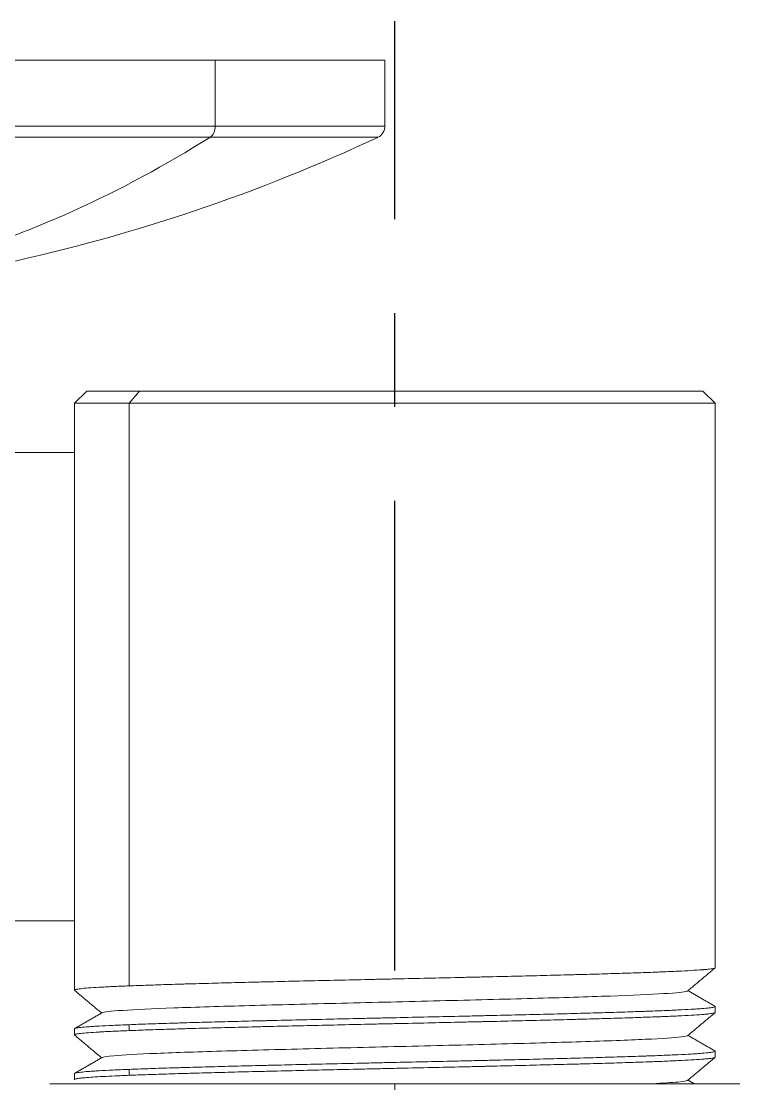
# Model space of a CAD drawing. Header units: millimetres. Extents: x 2915 to 5291, y 1031 to 4391.
# Drawn here: x 3701.91 to 3731.06, y 4005.35 to 4048.46 of the extents above; entities that cross this region are included whole.
import ezdxf

# ---------------------------------------------------------------- set-up
doc = ezdxf.new("R2010")
doc.units = ezdxf.units.MM
doc.linetypes.add('CENTERX2', pattern=[20.32, 12.7, -2.54, 2.54, -2.54])
doc.layers.add('CENTER', color=1, linetype='CENTERX2')

msp = doc.modelspace()

# ---------------------------------------------------------------- linework, layer by layer
at = {"linetype": 'Continuous', "lineweight": 18}
for p, q in [((3709.783, 4046.884), (3662.665, 4046.884)), ((3716.665, 4046.884), (3709.783, 4046.884)), ((3716.665, 4044.201), (3716.665, 4046.884)), ((3704.565, 4033.457), (3704.065, 4032.957)), ((3704.565, 4033.457), (3706.702, 4033.457)), ((3729.565, 4033.457), (3706.702, 4033.457)), ((3730.065, 4032.957), (3729.565, 4033.457)), ((3704.065, 4032.957), (3706.288, 4032.957)), ((3704.065, 4032.957), (3704.065, 4009.153)), ((3730.065, 4032.957), (3706.288, 4032.957)), ((3730.065, 4010.061), (3730.065, 4032.957)), ((3704.065, 4030.957), (3695.816, 4030.957)), ((3704.065, 4011.957), (3695.816, 4011.957)), ((3730.065, 4008.247), (3730.065, 4008.487)), ((3704.065, 4007.58), (3704.065, 4007.34)), ((3730.065, 4006.432), (3730.065, 4006.673)), ((3704.065, 4005.766), (3704.065, 4005.525)), ((3703.069, 4005.357), (3710.069, 4005.357)), ((3710.069, 4005.357), (3717.065, 4005.357)), ((3717.065, 4005.357), (3724.065, 4005.357)), ((3724.065, 4005.357), (3731.062, 4005.357))]:
    msp.add_line(p, q, dxfattribs=at)
at = {"linetype": 'Continuous', "lineweight": 13}
for p, q in [((3709.783, 4044.201), (3709.783, 4046.884)), ((3709.783, 4044.201), (3662.665, 4044.201)), ((3709.783, 4044.201), (3716.665, 4044.201)), ((3709.569, 4043.748), (3662.953, 4043.748)), ((3709.569, 4043.748), (3716.377, 4043.748)), ((3706.288, 4032.957), (3706.702, 4033.457)), ((3706.288, 4032.957), (3706.288, 4009.325)), ((3706.288, 4007.751), (3706.288, 4007.511)), ((3706.288, 4005.937), (3706.288, 4005.697)), ((3717.065, 4002.812), (3717.065, 4005.357))]:
    msp.add_line(p, q, dxfattribs=at)
at = {"linetype": 'Continuous', "lineweight": 18}
for centre, radius, start, end in [((3716.165, 4044.201), 0.5, 295.0583, 0), ((3686.05, 4108.612), 71.604, 282.23731, 295.05826)]:
    msp.add_arc(centre, radius, start, end, dxfattribs=at)
at = {"linetype": 'Continuous', "lineweight": 13}
for centre, major_axis, start_param, end_param in [((3709.411, 4044.201), (0, -0.5), 0.437349, 1.570796), ((3686.971, 4108.612), (0, -71.604), 0.213581, 0.437349)]:
    msp.add_ellipse(centre, major_axis=major_axis, ratio=0.745133, start_param=start_param, end_param=end_param, dxfattribs=at)
at = {"linetype": 'Continuous', "lineweight": 18}
for points, knots in [([(3706.288, 4009.325), (3706.528, 4009.334), (3706.784, 4009.344), (3707.328, 4009.363), (3707.615, 4009.372), (3708.07, 4009.387), (3708.226, 4009.391), (3708.466, 4009.399), (3708.546, 4009.401), (3708.709, 4009.406), (3708.791, 4009.408), (3709.205, 4009.42), (3709.547, 4009.429), (3710.253, 4009.448), (3710.617, 4009.457), (3711.18, 4009.471), (3711.37, 4009.476), (3711.66, 4009.483), (3711.806, 4009.487), (3711.953, 4009.491), (3712.052, 4009.493), (3712.102, 4009.494), (3712.548, 4009.505), (3712.95, 4009.514), (3713.763, 4009.533), (3714.174, 4009.542), (3715.005, 4009.561), (3715.425, 4009.57), (3715.956, 4009.582), (3716.063, 4009.585), (3716.276, 4009.59), (3716.383, 4009.592), (3716.704, 4009.599), (3716.918, 4009.604), (3717.556, 4009.618), (3717.98, 4009.627), (3718.821, 4009.646), (3719.24, 4009.655), (3719.864, 4009.67), (3720.072, 4009.674), (3720.382, 4009.682), (3720.485, 4009.684), (3720.64, 4009.688), (3720.691, 4009.689), (3720.794, 4009.691), (3721.256, 4009.702), (3721.705, 4009.713), (3722.487, 4009.731), (3722.869, 4009.74), (3723.614, 4009.759), (3723.977, 4009.769), (3724.42, 4009.781), (3724.508, 4009.783), (3724.64, 4009.787), (3724.683, 4009.788), (3724.77, 4009.79), (3724.985, 4009.796), (3725.194, 4009.802), (3725.685, 4009.816), (3725.998, 4009.826), (3726.594, 4009.844), (3726.877, 4009.854), (3727.28, 4009.868), (3727.41, 4009.873), (3727.569, 4009.879), (3727.6, 4009.88), (3727.662, 4009.882), (3727.693, 4009.884), (3727.786, 4009.887), (3727.846, 4009.89), (3728.141, 4009.901), (3728.357, 4009.911), (3728.753, 4009.929), (3728.933, 4009.939), (3729.254, 4009.958), (3729.396, 4009.967), (3729.535, 4009.978), (3729.55, 4009.979), (3729.579, 4009.982), (3729.594, 4009.983), (3729.636, 4009.986), (3729.716, 4009.993), (3729.785, 4010), (3729.907, 4010.015), (3729.967, 4010.024), (3730.035, 4010.04), (3730.052, 4010.046), (3730.06, 4010.053)], [0, 0, 0, 0, 0.038929, 0.038929, 0.077859, 0.077859, 0.097324, 0.097324, 0.107056, 0.107056, 0.116788, 0.116788, 0.155718, 0.155718, 0.194647, 0.194647, 0.214112, 0.214112, 0.223844, 0.22871, 0.22871, 0.233577, 0.233577, 0.272506, 0.272506, 0.311436, 0.311436, 0.350365, 0.350365, 0.360097, 0.360097, 0.36983, 0.36983, 0.389294, 0.389294, 0.428224, 0.428224, 0.467153, 0.467153, 0.486618, 0.486618, 0.49635, 0.49635, 0.501217, 0.501217, 0.506083, 0.545012, 0.545012, 0.583942, 0.583942, 0.622871, 0.622871, 0.632603, 0.632603, 0.63747, 0.63747, 0.642336, 0.661801, 0.661801, 0.70073, 0.70073, 0.739659, 0.739659, 0.759124, 0.759124, 0.76399, 0.76399, 0.768856, 0.768856, 0.778589, 0.778589, 0.817518, 0.817518, 0.856448, 0.856448, 0.895377, 0.895377, 0.900243, 0.900243, 0.90511, 0.90511, 0.914842, 0.934307, 0.934307, 0.973236, 0.973236, 1, 1, 1, 1]), ([(3704.072, 4009.144), (3704.067, 4009.148), (3704.065, 4009.151), (3704.066, 4009.159), (3704.072, 4009.164), (3704.086, 4009.17), (3704.089, 4009.171), (3704.096, 4009.173), (3704.108, 4009.177), (3704.122, 4009.181), (3704.176, 4009.192), (3704.24, 4009.202), (3704.408, 4009.221), (3704.512, 4009.23), (3704.761, 4009.249), (3704.906, 4009.258), (3705.092, 4009.269), (3705.113, 4009.27), (3705.155, 4009.272), (3705.22, 4009.276), (3705.377, 4009.285), (3705.522, 4009.292), (3705.827, 4009.306), (3706.048, 4009.316), (3706.288, 4009.325)], [0, 0, 0, 0, 0.056307, 0.056307, 0.134948, 0.134948, 0.154609, 0.154609, 0.174269, 0.213589, 0.213589, 0.370872, 0.370872, 0.528154, 0.528154, 0.685436, 0.685436, 0.705096, 0.705096, 0.724756, 0.764077, 0.842718, 0.842718, 1, 1, 1, 1]), ([(3705.183, 4008.231), (3705.185, 4008.232), (3705.24, 4008.266), (3705.824, 4008.332), (3707.939, 4008.429), (3711.073, 4008.526), (3714.876, 4008.622), (3718.922, 4008.719), (3722.762, 4008.816), (3725.966, 4008.913), (3728.176, 4009.01), (3728.864, 4009.079), (3728.943, 4009.115), (3728.949, 4009.119)], [0, 0, 0, 0, 0.003988, 0.113117, 0.222246, 0.331375, 0.440505, 0.549634, 0.658763, 0.767892, 0.877021, 0.98615, 1, 1, 1, 1]), ([(3730.059, 4008.496), (3730.059, 4008.496), (3730.06, 4008.495), (3730.063, 4008.493), (3730.065, 4008.49), (3730.067, 4008.479), (3730.047, 4008.469), (3729.967, 4008.45), (3729.907, 4008.441), (3729.745, 4008.422), (3729.643, 4008.413), (3729.49, 4008.401), (3729.458, 4008.398), (3729.391, 4008.394), (3729.288, 4008.387), (3729.174, 4008.38), (3728.933, 4008.365), (3728.753, 4008.356), (3728.357, 4008.337), (3728.141, 4008.328), (3727.788, 4008.313), (3727.666, 4008.309), (3727.507, 4008.303), (3727.475, 4008.302), (3727.411, 4008.299), (3727.313, 4008.296), (3727.214, 4008.292), (3726.877, 4008.28), (3726.593, 4008.271), (3725.997, 4008.252), (3725.685, 4008.243), (3725.032, 4008.224), (3724.691, 4008.214), (3724.157, 4008.2), (3723.977, 4008.195), (3723.612, 4008.186), (3723.428, 4008.181), (3722.868, 4008.167), (3722.486, 4008.158), (3721.706, 4008.139), (3721.307, 4008.129), (3720.798, 4008.118), (3720.644, 4008.114), (3720.489, 4008.11), (3720.386, 4008.108), (3720.334, 4008.107), (3720.074, 4008.101), (3719.866, 4008.096), (3719.24, 4008.082), (3718.821, 4008.073), (3717.979, 4008.054), (3717.556, 4008.044), (3716.92, 4008.03), (3716.707, 4008.025), (3716.387, 4008.018), (3716.28, 4008.016), (3716.067, 4008.011), (3715.96, 4008.009), (3715.427, 4007.997), (3715.005, 4007.988), (3714.173, 4007.969), (3713.762, 4007.959), (3712.951, 4007.94), (3712.55, 4007.931), (3712.056, 4007.919), (3711.957, 4007.917), (3711.81, 4007.913), (3711.761, 4007.912), (3711.663, 4007.91), (3711.42, 4007.904), (3711.181, 4007.898), (3710.617, 4007.884), (3710.253, 4007.874), (3709.547, 4007.856), (3709.205, 4007.846), (3708.71, 4007.832), (3708.548, 4007.827), (3708.309, 4007.82), (3708.23, 4007.818), (3708.074, 4007.813), (3707.997, 4007.811), (3707.617, 4007.799), (3707.329, 4007.789), (3706.784, 4007.77), (3706.528, 4007.761), (3706.288, 4007.751)], [0, 0, 0, 0, 0.001521, 0.001521, 0.011031, 0.011031, 0.049068, 0.049068, 0.087105, 0.087105, 0.125143, 0.125143, 0.134652, 0.134652, 0.144161, 0.16318, 0.16318, 0.201217, 0.201217, 0.239254, 0.239254, 0.258273, 0.258273, 0.263028, 0.263028, 0.267782, 0.277292, 0.277292, 0.315329, 0.315329, 0.353366, 0.353366, 0.391404, 0.391404, 0.410422, 0.410422, 0.429441, 0.429441, 0.467478, 0.467478, 0.505515, 0.505515, 0.515025, 0.519779, 0.519779, 0.524534, 0.524534, 0.543553, 0.543553, 0.58159, 0.58159, 0.619627, 0.619627, 0.638646, 0.638646, 0.648155, 0.648155, 0.657665, 0.657665, 0.695702, 0.695702, 0.733739, 0.733739, 0.771776, 0.771776, 0.781286, 0.781286, 0.78604, 0.78604, 0.790795, 0.809814, 0.809814, 0.847851, 0.847851, 0.885888, 0.885888, 0.904907, 0.904907, 0.914416, 0.914416, 0.923925, 0.923925, 0.961963, 0.961963, 1, 1, 1, 1]), ([(3706.288, 4007.511), (3706.528, 4007.52), (3706.784, 4007.53), (3707.328, 4007.549), (3707.615, 4007.558), (3708.07, 4007.573), (3708.226, 4007.577), (3708.466, 4007.584), (3708.546, 4007.587), (3708.709, 4007.592), (3708.791, 4007.594), (3709.205, 4007.606), (3709.547, 4007.615), (3710.253, 4007.634), (3710.617, 4007.643), (3711.18, 4007.658), (3711.37, 4007.662), (3711.66, 4007.669), (3711.806, 4007.673), (3711.953, 4007.677), (3712.052, 4007.679), (3712.102, 4007.68), (3712.548, 4007.691), (3712.95, 4007.7), (3713.763, 4007.719), (3714.174, 4007.728), (3715.005, 4007.747), (3715.425, 4007.757), (3715.956, 4007.769), (3716.063, 4007.771), (3716.276, 4007.776), (3716.383, 4007.778), (3716.704, 4007.785), (3716.918, 4007.79), (3717.556, 4007.804), (3717.98, 4007.813), (3718.821, 4007.832), (3719.24, 4007.842), (3719.864, 4007.856), (3720.072, 4007.861), (3720.382, 4007.868), (3720.485, 4007.87), (3720.64, 4007.874), (3720.691, 4007.875), (3720.794, 4007.877), (3721.256, 4007.888), (3721.705, 4007.898), (3722.487, 4007.917), (3722.869, 4007.927), (3723.614, 4007.946), (3723.977, 4007.955), (3724.42, 4007.967), (3724.508, 4007.969), (3724.64, 4007.973), (3724.683, 4007.974), (3724.77, 4007.976), (3724.985, 4007.982), (3725.194, 4007.988), (3725.685, 4008.002), (3725.998, 4008.011), (3726.594, 4008.03), (3726.877, 4008.04), (3727.28, 4008.054), (3727.41, 4008.059), (3727.569, 4008.065), (3727.6, 4008.066), (3727.662, 4008.068), (3727.693, 4008.069), (3727.786, 4008.073), (3727.846, 4008.075), (3728.141, 4008.087), (3728.357, 4008.096), (3728.753, 4008.115), (3728.933, 4008.125), (3729.254, 4008.144), (3729.396, 4008.153), (3729.535, 4008.164), (3729.55, 4008.165), (3729.579, 4008.167), (3729.594, 4008.169), (3729.636, 4008.172), (3729.716, 4008.179), (3729.785, 4008.186), (3729.907, 4008.2), (3729.967, 4008.21), (3730.033, 4008.225), (3730.05, 4008.231), (3730.059, 4008.238)], [0, 0, 0, 0, 0.038998, 0.038998, 0.077996, 0.077996, 0.097494, 0.097494, 0.107244, 0.107244, 0.116993, 0.116993, 0.155991, 0.155991, 0.194989, 0.194989, 0.214488, 0.214488, 0.224237, 0.229112, 0.229112, 0.233987, 0.233987, 0.272984, 0.272984, 0.311982, 0.311982, 0.35098, 0.35098, 0.360729, 0.360729, 0.370479, 0.370479, 0.389978, 0.389978, 0.428975, 0.428975, 0.467973, 0.467973, 0.487472, 0.487472, 0.497222, 0.497222, 0.502096, 0.502096, 0.506971, 0.545969, 0.545969, 0.584966, 0.584966, 0.623964, 0.623964, 0.633714, 0.633714, 0.638588, 0.638588, 0.643463, 0.662962, 0.662962, 0.70196, 0.70196, 0.740958, 0.740958, 0.760456, 0.760456, 0.765331, 0.765331, 0.770206, 0.770206, 0.779955, 0.779955, 0.818953, 0.818953, 0.857951, 0.857951, 0.896949, 0.896949, 0.901823, 0.901823, 0.906698, 0.906698, 0.916448, 0.935946, 0.935946, 0.974944, 0.974944, 1, 1, 1, 1]), ([(3706.288, 4007.751), (3706.048, 4007.742), (3705.606, 4007.723), (3705.238, 4007.704), (3705.031, 4007.692), (3704.991, 4007.69), (3704.913, 4007.685), (3704.8, 4007.678), (3704.699, 4007.671), (3704.512, 4007.656), (3704.304, 4007.638), (3704.176, 4007.619), (3704.111, 4007.605), (3704.095, 4007.6), (3704.081, 4007.594), (3704.078, 4007.593), (3704.074, 4007.591), (3704.073, 4007.59), (3704.072, 4007.589)], [0, 0, 0, 0, 0.175101, 0.350201, 0.350201, 0.393976, 0.393976, 0.437751, 0.525302, 0.525302, 0.700402, 0.875503, 0.875503, 0.963053, 0.963053, 0.98494, 0.98494, 1, 1, 1, 1]), ([(3704.071, 4007.331), (3704.067, 4007.334), (3704.065, 4007.337), (3704.066, 4007.345), (3704.072, 4007.35), (3704.086, 4007.356), (3704.089, 4007.357), (3704.096, 4007.36), (3704.108, 4007.363), (3704.122, 4007.367), (3704.176, 4007.379), (3704.24, 4007.388), (3704.408, 4007.407), (3704.512, 4007.416), (3704.761, 4007.435), (3704.906, 4007.444), (3705.092, 4007.455), (3705.113, 4007.456), (3705.155, 4007.459), (3705.22, 4007.462), (3705.377, 4007.471), (3705.522, 4007.478), (3705.827, 4007.492), (3706.048, 4007.501), (3706.288, 4007.511)], [0, 0, 0, 0, 0.05273, 0.05273, 0.131669, 0.131669, 0.151404, 0.151404, 0.171139, 0.210609, 0.210609, 0.368487, 0.368487, 0.526365, 0.526365, 0.684243, 0.684243, 0.703978, 0.703978, 0.723713, 0.763183, 0.842122, 0.842122, 1, 1, 1, 1]), ([(3705.19, 4006.421), (3705.236, 4006.444), (3705.62, 4006.5), (3707.231, 4006.587), (3710.11, 4006.684), (3713.765, 4006.781), (3717.789, 4006.878), (3721.732, 4006.975), (3725.154, 4007.072), (3727.673, 4007.169), (3728.834, 4007.253), (3728.975, 4007.305), (3728.947, 4007.325)], [0, 0, 0, 0, 0.076542, 0.183825, 0.291108, 0.39839, 0.505673, 0.612956, 0.720239, 0.827522, 0.934805, 1, 1, 1, 1]), ([(3730.056, 4006.684), (3730.058, 4006.683), (3730.059, 4006.682), (3730.063, 4006.679), (3730.065, 4006.676), (3730.067, 4006.664), (3730.047, 4006.655), (3729.967, 4006.636), (3729.907, 4006.627), (3729.745, 4006.608), (3729.643, 4006.599), (3729.49, 4006.587), (3729.458, 4006.584), (3729.391, 4006.58), (3729.288, 4006.572), (3729.174, 4006.565), (3728.933, 4006.551), (3728.753, 4006.542), (3728.357, 4006.523), (3728.141, 4006.514), (3727.788, 4006.499), (3727.666, 4006.495), (3727.507, 4006.489), (3727.475, 4006.488), (3727.411, 4006.485), (3727.313, 4006.482), (3727.214, 4006.478), (3726.877, 4006.466), (3726.593, 4006.457), (3725.997, 4006.438), (3725.685, 4006.429), (3725.032, 4006.41), (3724.691, 4006.4), (3724.157, 4006.386), (3723.977, 4006.381), (3723.612, 4006.372), (3723.428, 4006.367), (3722.868, 4006.353), (3722.486, 4006.344), (3721.706, 4006.325), (3721.307, 4006.315), (3720.798, 4006.304), (3720.644, 4006.3), (3720.489, 4006.296), (3720.386, 4006.294), (3720.334, 4006.293), (3720.074, 4006.287), (3719.866, 4006.282), (3719.24, 4006.268), (3718.821, 4006.259), (3717.979, 4006.24), (3717.556, 4006.231), (3716.92, 4006.216), (3716.707, 4006.212), (3716.387, 4006.204), (3716.28, 4006.202), (3716.067, 4006.197), (3715.96, 4006.195), (3715.427, 4006.183), (3715.005, 4006.174), (3714.173, 4006.155), (3713.762, 4006.146), (3712.951, 4006.127), (3712.55, 4006.117), (3712.056, 4006.105), (3711.957, 4006.103), (3711.81, 4006.099), (3711.761, 4006.098), (3711.663, 4006.096), (3711.42, 4006.09), (3711.181, 4006.084), (3710.617, 4006.07), (3710.253, 4006.06), (3709.547, 4006.042), (3709.205, 4006.032), (3708.71, 4006.018), (3708.548, 4006.013), (3708.309, 4006.006), (3708.23, 4006.004), (3708.074, 4005.999), (3707.997, 4005.997), (3707.617, 4005.985), (3707.329, 4005.975), (3706.784, 4005.956), (3706.528, 4005.947), (3706.288, 4005.937)], [0, 0, 0, 0, 0.00355, 0.00355, 0.01304, 0.01304, 0.051, 0.051, 0.08896, 0.08896, 0.12692, 0.12692, 0.13641, 0.13641, 0.1459, 0.16488, 0.16488, 0.20284, 0.20284, 0.2408, 0.2408, 0.25978, 0.25978, 0.264525, 0.264525, 0.26927, 0.27876, 0.27876, 0.31672, 0.31672, 0.35468, 0.35468, 0.39264, 0.39264, 0.41162, 0.41162, 0.4306, 0.4306, 0.46856, 0.46856, 0.50652, 0.50652, 0.51601, 0.520755, 0.520755, 0.5255, 0.5255, 0.54448, 0.54448, 0.58244, 0.58244, 0.6204, 0.6204, 0.63938, 0.63938, 0.64887, 0.64887, 0.65836, 0.65836, 0.69632, 0.69632, 0.73428, 0.73428, 0.77224, 0.77224, 0.78173, 0.78173, 0.786475, 0.786475, 0.79122, 0.8102, 0.8102, 0.84816, 0.84816, 0.88612, 0.88612, 0.9051, 0.9051, 0.91459, 0.91459, 0.92408, 0.92408, 0.96204, 0.96204, 1, 1, 1, 1]), ([(3706.288, 4005.697), (3706.528, 4005.706), (3706.784, 4005.716), (3707.328, 4005.735), (3707.615, 4005.744), (3708.07, 4005.758), (3708.226, 4005.763), (3708.466, 4005.77), (3708.546, 4005.773), (3708.709, 4005.777), (3708.791, 4005.78), (3709.205, 4005.792), (3709.547, 4005.801), (3710.253, 4005.82), (3710.617, 4005.83), (3711.18, 4005.844), (3711.37, 4005.848), (3711.66, 4005.855), (3711.806, 4005.859), (3711.953, 4005.862), (3712.052, 4005.865), (3712.102, 4005.866), (3712.548, 4005.876), (3712.95, 4005.886), (3713.763, 4005.905), (3714.174, 4005.915), (3715.005, 4005.933), (3715.425, 4005.943), (3715.956, 4005.954), (3716.063, 4005.957), (3716.276, 4005.961), (3716.383, 4005.964), (3716.704, 4005.971), (3716.918, 4005.976), (3717.556, 4005.99), (3718.403, 4006.009), (3719.24, 4006.028), (3719.864, 4006.042), (3720.072, 4006.046), (3720.382, 4006.053), (3720.485, 4006.056), (3720.64, 4006.059), (3720.691, 4006.061), (3720.794, 4006.063), (3721.256, 4006.074), (3721.705, 4006.084), (3722.487, 4006.103), (3722.869, 4006.113), (3723.614, 4006.132), (3723.977, 4006.141), (3724.42, 4006.153), (3724.508, 4006.155), (3724.64, 4006.158), (3724.683, 4006.16), (3724.77, 4006.162), (3724.985, 4006.168), (3725.194, 4006.174), (3725.685, 4006.188), (3726.31, 4006.207), (3726.877, 4006.226), (3727.28, 4006.24), (3727.41, 4006.245), (3727.569, 4006.25), (3727.6, 4006.252), (3727.662, 4006.254), (3727.693, 4006.255), (3727.786, 4006.259), (3727.846, 4006.261), (3728.141, 4006.273), (3728.357, 4006.283), (3728.753, 4006.302), (3728.933, 4006.311), (3729.254, 4006.33), (3729.396, 4006.339), (3729.535, 4006.35), (3729.55, 4006.351), (3729.579, 4006.353), (3729.594, 4006.354), (3729.636, 4006.358), (3729.716, 4006.365), (3729.785, 4006.372), (3729.907, 4006.387), (3730.01, 4006.403), (3730.054, 4006.419), (3730.061, 4006.425)], [0, 0, 0, 0, 0.038889, 0.038889, 0.077777, 0.077777, 0.097221, 0.097221, 0.106944, 0.106944, 0.116666, 0.116666, 0.155554, 0.155554, 0.194443, 0.194443, 0.213887, 0.213887, 0.223609, 0.22847, 0.22847, 0.233331, 0.233331, 0.27222, 0.27222, 0.311108, 0.311108, 0.349997, 0.349997, 0.359719, 0.359719, 0.369441, 0.369441, 0.388885, 0.388885, 0.427774, 0.466663, 0.466663, 0.486107, 0.486107, 0.495829, 0.495829, 0.50069, 0.50069, 0.505551, 0.54444, 0.54444, 0.583328, 0.583328, 0.622217, 0.622217, 0.631939, 0.631939, 0.6368, 0.6368, 0.641661, 0.661105, 0.661105, 0.699994, 0.738882, 0.738882, 0.758327, 0.758327, 0.763188, 0.763188, 0.768049, 0.768049, 0.777771, 0.777771, 0.81666, 0.81666, 0.855548, 0.855548, 0.894437, 0.894437, 0.899298, 0.899298, 0.904159, 0.904159, 0.913881, 0.933325, 0.933325, 0.972214, 1, 1, 1, 1]), ([(3706.288, 4005.937), (3706.048, 4005.928), (3705.606, 4005.909), (3705.238, 4005.89), (3705.031, 4005.878), (3704.991, 4005.876), (3704.913, 4005.871), (3704.8, 4005.864), (3704.699, 4005.857), (3704.512, 4005.843), (3704.408, 4005.833), (3704.24, 4005.814), (3704.176, 4005.805), (3704.111, 4005.791), (3704.095, 4005.786), (3704.081, 4005.78), (3704.078, 4005.779), (3704.074, 4005.777), (3704.072, 4005.775), (3704.067, 4005.772), (3704.066, 4005.769), (3704.065, 4005.767), (3704.065, 4005.767), (3704.065, 4005.766)], [0, 0, 0, 0, 0.165906, 0.331812, 0.331812, 0.373289, 0.373289, 0.414765, 0.497718, 0.497718, 0.663625, 0.663625, 0.829531, 0.829531, 0.912484, 0.912484, 0.933222, 0.933222, 0.95396, 0.95396, 0.995437, 0.995437, 1, 1, 1, 1]), ([(3704.068, 4005.519), (3704.066, 4005.522), (3704.062, 4005.533), (3704.087, 4005.544), (3704.153, 4005.56), (3704.201, 4005.568), (3704.281, 4005.578), (3704.298, 4005.58), (3704.333, 4005.584), (3704.39, 4005.59), (3704.454, 4005.596), (3704.593, 4005.609), (3704.807, 4005.625), (3705.077, 4005.641), (3705.374, 4005.656), (3705.537, 4005.664), (3705.759, 4005.674), (3705.804, 4005.676), (3705.897, 4005.68), (3705.944, 4005.683), (3706.087, 4005.689), (3706.186, 4005.693), (3706.288, 4005.697)], [0, 0, 0, 0, 0.050527, 0.186166, 0.186166, 0.321805, 0.321805, 0.355714, 0.355714, 0.389624, 0.457444, 0.457444, 0.593083, 0.728722, 0.728722, 0.864361, 0.864361, 0.898271, 0.898271, 0.93218, 0.93218, 1, 1, 1, 1]), ([(3727.506, 4005.356), (3727.953, 4005.379), (3728.759, 4005.431), (3728.996, 4005.484), (3728.943, 4005.513)], [0, 0, 0, 0, 0.435192, 1, 1, 1, 1])]:
    msp.add_open_spline(points, degree=3, knots=knots, dxfattribs=at)
for points in [[(3728.942, 4009.114), (3729.505, 4009.586), (3730.068, 4010.059)], [(3704.065, 4009.15), (3704.617, 4008.687), (3705.169, 4008.223)], [(3730.066, 4008.492), (3729.514, 4008.811), (3728.962, 4009.13)], [(3705.19, 4008.236), (3704.627, 4007.91), (3704.065, 4007.585)], [(3728.94, 4007.299), (3729.503, 4007.771), (3730.066, 4008.243)], [(3704.064, 4007.337), (3704.616, 4006.873), (3705.169, 4006.409)], [(3730.063, 4006.68), (3729.512, 4006.998), (3728.961, 4007.316)], [(3705.196, 4006.425), (3704.633, 4006.1), (3704.07, 4005.774)], [(3728.943, 4005.487), (3729.506, 4005.959), (3730.068, 4006.431)], [(3729.213, 4005.357), (3729.088, 4005.43), (3728.962, 4005.502)]]:
    msp.add_open_spline(points, degree=2, dxfattribs=at)
at = {"layer": 'CENTER', "ltscale": 1.5}
msp.add_line((3717.065, 4009.95), (3717.065, 4048.457), dxfattribs=at)

doc.saveas('drawing.dxf')
